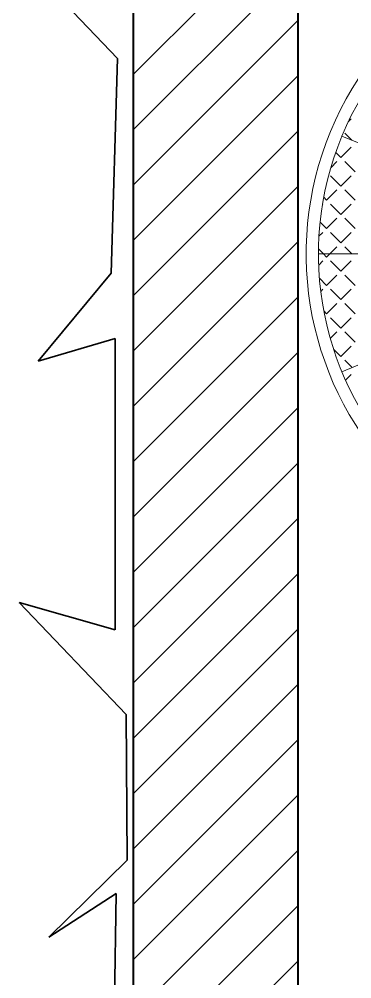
# Model space of a CAD drawing. Header units: millimetres. Extents: x 47998 to 491357, y 29487 to 305355.
# Drawn here: x 48767.9 to 48848.8, y 30363.5 to 30597.1 of the extents above; entities that cross this region are included whole.
import ezdxf

# ---------------------------------------------------------------- set-up
doc = ezdxf.new("R2010")
doc.units = ezdxf.units.MM

msp = doc.modelspace()

# ---------------------------------------------------------------- linework, layer by layer
at = {"color": 3, "linetype": 'Continuous', "lineweight": 40}
for p, q in [((48795.68, 30129.95), (48795.68, 30659.95)), ((48835.68, 30619.95), (48835.68, 30169.95))]:
    msp.add_line(p, q, dxfattribs=at)
at = {"color": 8, "linetype": 'Continuous', "lineweight": 5}
for p, q in [((48795.68, 30583.72), (48871.91, 30659.95)), ((48795.68, 30570.25), (48835.68, 30610.25)), ((48795.68, 30556.78), (48835.68, 30596.78)), ((48795.68, 30543.31), (48835.68, 30583.31)), ((48795.68, 30529.84), (48835.68, 30569.84)), ((48795.68, 30516.37), (48835.68, 30556.37)), ((48795.68, 30502.9), (48835.68, 30542.9)), ((48795.68, 30489.42), (48835.68, 30529.42)), ((48795.68, 30475.95), (48835.68, 30515.95)), ((48795.68, 30462.48), (48835.68, 30502.48)), ((48795.68, 30449.01), (48835.68, 30489.01)), ((48795.68, 30435.54), (48835.68, 30475.54)), ((48795.68, 30422.07), (48835.68, 30462.07)), ((48795.68, 30408.6), (48835.68, 30448.6)), ((48795.68, 30395.13), (48835.68, 30435.13)), ((48795.68, 30381.66), (48835.68, 30421.66)), ((48795.68, 30368.19), (48835.68, 30408.19)), ((48795.68, 30354.72), (48835.68, 30394.72)), ((48795.68, 30341.25), (48835.68, 30381.25)), ((48795.68, 30327.78), (48835.68, 30367.78))]:
    msp.add_line(p, q, dxfattribs=at)
at = {"color": 253, "linetype": 'Continuous', "lineweight": 35}
for p, q in [((48774.34, 30605.87), (48791.79, 30587.51)), ((48791.79, 30587.51), (48790.26, 30535.29)), ((48790.26, 30535.29), (48772.5, 30513.81)), ((48772.5, 30513.81), (48791.2, 30519.34)), ((48791.2, 30519.34), (48791.2, 30448.43)), ((48791.2, 30448.43), (48767.88, 30455.11)), ((48767.88, 30455.11), (48793.9, 30427.83)), ((48793.9, 30427.83), (48794.18, 30392.37)), ((48794.18, 30392.37), (48775.06, 30373.62)), ((48775.06, 30373.62), (48791.45, 30384.2)), ((48791.45, 30384.2), (48790.65, 30326.97))]:
    msp.add_line(p, q, dxfattribs=at)
at = {"color": 254, "linetype": 'Continuous', "lineweight": 20}
for p, q in [((48847.92, 30572.11), (48848.64, 30572.83)), ((48848.78, 30567.66), (48847.07, 30569.38)), ((48846.13, 30563.4), (48848.64, 30565.92)), ((48846.13, 30563.4), (48844.87, 30564.67)), ((48843.68, 30560.95), (48845.18, 30562.46)), ((48849.58, 30559.95), (48847.07, 30562.46)), ((48846.13, 30556.49), (48843.61, 30559)), ((48846.13, 30556.49), (48848.64, 30559)), ((48842.67, 30553.03), (48845.18, 30555.55)), ((48849.58, 30553.03), (48847.07, 30555.55)), ((48841.65, 30552.01), (48841.73, 30552.09)), ((48842.67, 30553.03), (48841.96, 30553.75)), ((48846.13, 30549.57), (48843.61, 30552.09)), ((48846.13, 30549.57), (48848.64, 30552.09)), ((48842.67, 30546.12), (48841.08, 30547.71)), ((48842.67, 30546.12), (48845.18, 30548.63)), ((48849.58, 30546.12), (48847.07, 30548.63)), ((48840.8, 30544.25), (48841.73, 30545.17)), ((48846.13, 30542.66), (48843.61, 30545.17)), ((48846.13, 30542.66), (48848.64, 30545.17)), ((48841.92, 30539.95), (48840.69, 30541.19)), ((48843.42, 30539.95), (48845.18, 30541.72)), ((48848.83, 30539.95), (48847.07, 30541.72)), ((48840.73, 30537.26), (48841.73, 30538.26)), ((48842.67, 30539.2), (48841.92, 30539.95)), ((48842.67, 30539.2), (48843.42, 30539.95)), ((48846.13, 30535.74), (48843.61, 30538.26)), ((48846.13, 30535.74), (48848.64, 30538.26)), ((48842.67, 30532.29), (48840.91, 30534.05)), ((48842.67, 30532.29), (48845.18, 30534.8)), ((48849.58, 30532.29), (48847.07, 30534.8)), ((48841.23, 30530.85), (48841.73, 30531.34)), ((48846.13, 30528.83), (48843.61, 30531.34)), ((48846.13, 30528.83), (48848.64, 30531.34)), ((48842.67, 30525.37), (48845.18, 30527.89)), ((48849.58, 30525.37), (48847.07, 30527.89)), ((48842.67, 30525.37), (48841.97, 30526.07)), ((48846.13, 30521.91), (48843.61, 30524.43)), ((48846.13, 30521.91), (48848.64, 30524.43)), ((48843.56, 30519.35), (48845.18, 30520.97)), ((48849.58, 30518.46), (48847.07, 30520.97)), ((48846.13, 30515), (48848.64, 30517.51)), ((48846.13, 30515), (48844.35, 30516.78)), ((48848.85, 30512.27), (48847.07, 30514.06)), ((48847.26, 30509.22), (48848.64, 30510.6))]:
    msp.add_line(p, q, dxfattribs=at)
at = {"color": 40, "linetype": 'Continuous', "lineweight": 20}
for p, q in [((48910.54, 30542.08), (48846.39, 30568.66)), ((48910.12, 30539.95), (48840.68, 30539.95)), ((48910.54, 30537.83), (48846.39, 30511.25))]:
    msp.add_line(p, q, dxfattribs=at)
for radius in [78, 75]:
    msp.add_arc((48915.68, 30539.95), radius, 89.9993, 0.0007, dxfattribs=at)

doc.saveas('drawing.dxf')
